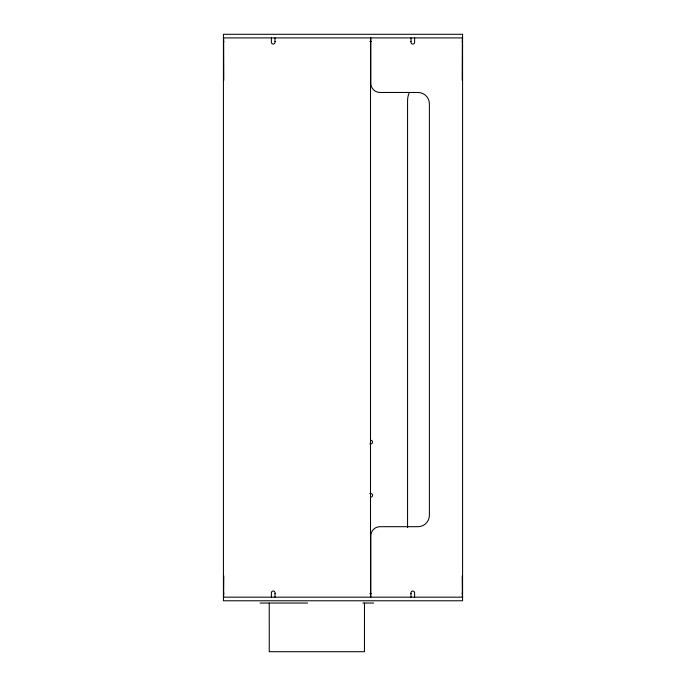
<?xml version="1.0" encoding="UTF-8"?>
<svg xmlns="http://www.w3.org/2000/svg" width="686" height="686" viewBox="0 0 686 686"><rect width="100%" height="100%" fill="white"/><g stroke="black" fill="none" stroke-linecap="round" stroke-linejoin="round"><path stroke-width="1.03" d="M364.472 603.045L364.455 651.7L269.255 651.7L269.246 603.045M223.422 37.91L462.578 37.91M275.009 41.52L275.618 41.52M369.9 41.52L370.509 41.52M370.852 41.52L371.46 41.52M410.382 41.52L410.991 41.52M223.79 80.305L223.645 37.91M462.21 80.305L462.355 37.91M369.763 443.911L370.74 443.911A1.801 1.801 0 0 0 372.541 442.11A1.801 1.801 0 0 0 370.74 440.301M369.763 493.526L370.74 493.526A1.801 1.801 0 0 1 372.541 495.335A1.801 1.801 0 0 1 370.74 497.136M223.79 575.914L223.645 597.163M462.21 575.914L462.355 597.163M275.009 593.562L275.618 593.562M369.9 593.562L370.509 593.562M370.852 593.562L371.46 593.562M410.382 593.562L410.991 593.562M223.422 597.163L462.578 597.163M260.045 603.045L307.585 603.045M362.911 603.045L373.664 603.045M414.601 37.91L414.601 42.24A1.801 1.801 0 0 1 412.792 44.041A1.801 1.801 0 0 1 410.991 42.24L410.991 37.91M414.601 597.163L414.601 592.833A1.801 1.801 0 0 0 412.792 591.032A1.801 1.801 0 0 0 410.991 592.833L410.991 597.163M407.561 527.637L407.561 100.765A20.46 20.46 0 0 1 409.336 92.447M370.852 37.91L370.852 83.375A9.089 9.089 0 0 0 379.941 92.473L418.023 92.473A11.37 11.37 0 0 1 429.393 103.835L429.393 515.323A11.37 11.37 0 0 1 418.023 526.694L379.941 526.694A9.089 9.089 0 0 0 370.852 535.783L370.852 597.163M370.509 37.91L370.509 597.163M275.009 37.91L275.009 42.24A1.801 1.801 0 0 1 273.208 44.041A1.801 1.801 0 0 1 271.399 42.24L271.399 37.91M275.009 597.163L275.009 592.833A1.801 1.801 0 0 0 273.208 591.032A1.801 1.801 0 0 0 271.399 592.833L271.399 597.163M223.645 42.24A4.33 4.33 0 0 1 223.79 41.117M223.79 593.956A4.33 4.33 0 0 1 223.645 592.833M462.21 41.117A4.33 4.33 0 0 1 462.355 42.24M462.355 592.833A4.33 4.33 0 0 1 462.21 593.956M462.578 34.3L223.422 34.3L223.422 600.773L462.578 600.773L462.578 34.3"/></g></svg>
